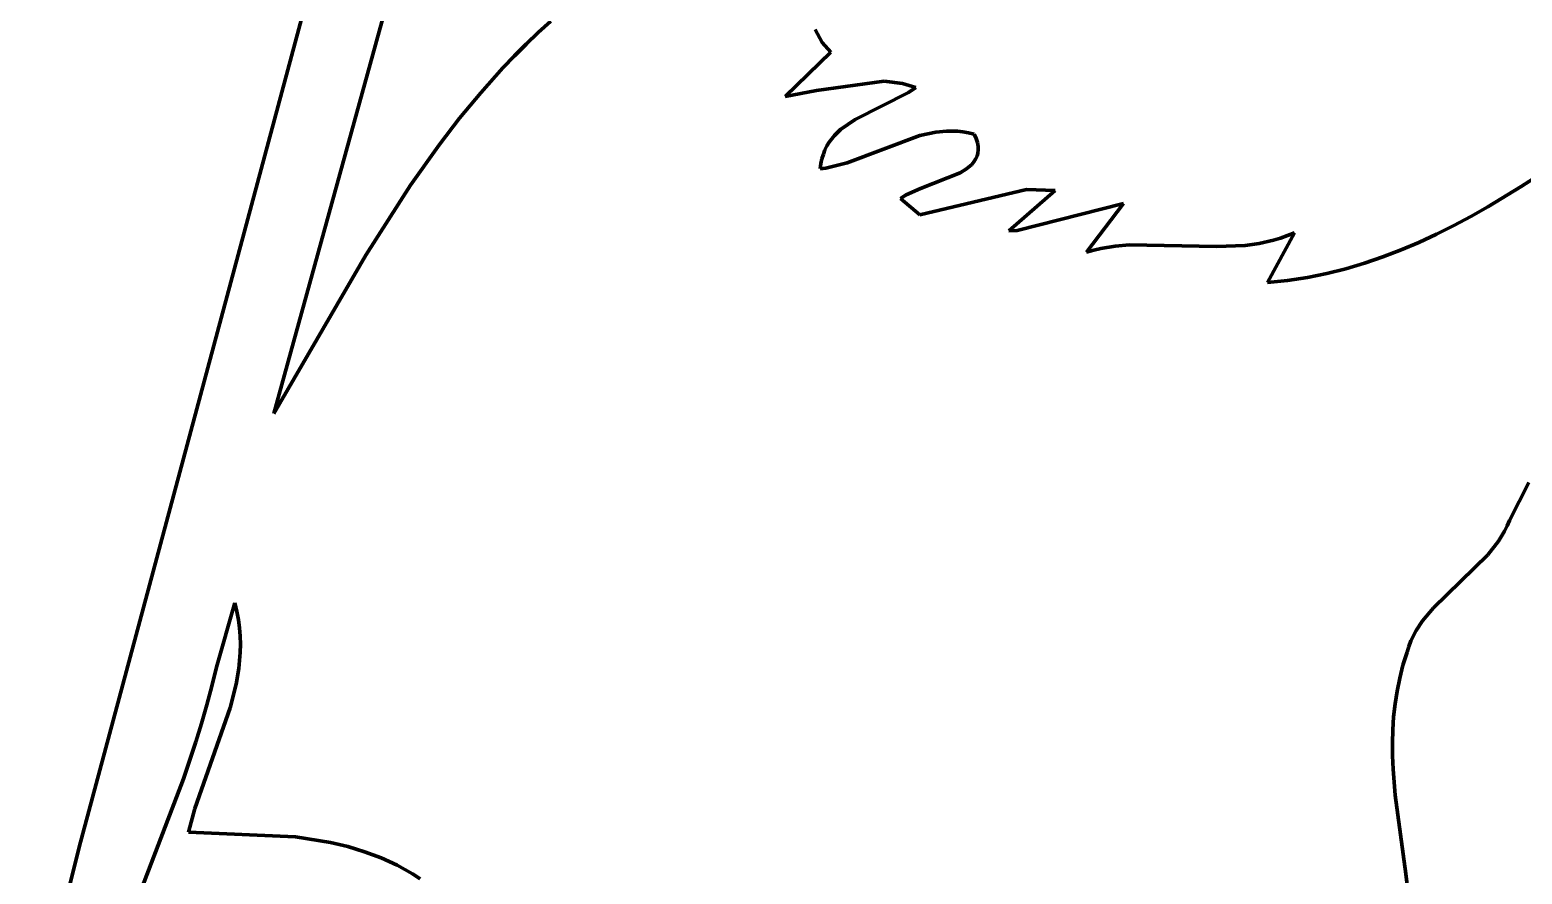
# Model space of a CAD drawing. Header units: millimetres. Extents: x 0 to 8.4, y 0 to 11.8.
# Drawn here: x 3.044 to 4.356, y 9.068 to 9.81 of the extents above; entities that cross this region are included whole.
import ezdxf

# ---------------------------------------------------------------- set-up
doc = ezdxf.new("R2010")
doc.units = ezdxf.units.MM
doc.layers.add('color#010101ff', color=7, linetype='CONTINUOUS', lineweight=100)
doc.layers.add('color#ffffffff', color=7, linetype='CONTINUOUS', lineweight=100)

msp = doc.modelspace()

# ---------------------------------------------------------------- linework, layer by layer
at = {"layer": 'color#010101ff'}
for p, q in [((3.3896, 9.9484), (3.2585, 9.4728)), ((3.0873, 9.0915), (3.3096, 9.92)), ((3.491, 9.8075), (3.5019, 9.8175)), ((3.4804, 9.7974), (3.491, 9.8075)), ((3.7343, 9.8103), (3.7405, 9.7989)), ((3.47, 9.787), (3.4804, 9.7974)), ((3.7481, 9.7902), (3.7081, 9.7512)), ((3.7405, 9.7989), (3.7481, 9.7902)), ((3.4404, 9.7546), (3.4599, 9.7764)), ((3.4599, 9.7764), (3.47, 9.787)), ((3.7356, 9.7566), (3.7952, 9.7648)), ((3.7952, 9.7648), (3.8111, 9.7628)), ((3.8111, 9.7628), (3.8229, 9.7593)), ((3.4218, 9.7322), (3.4404, 9.7546)), ((3.7081, 9.7512), (3.7356, 9.7566)), ((3.8165, 9.7548), (3.7696, 9.731)), ((3.8229, 9.7593), (3.8165, 9.7548)), ((3.4041, 9.7091), (3.4218, 9.7322)), ((3.7568, 9.7223), (3.7514, 9.7171)), ((3.7696, 9.731), (3.7568, 9.7223)), ((3.7468, 9.7111), (3.7448, 9.7079)), ((3.7514, 9.7171), (3.7468, 9.7111)), ((3.7625, 9.693), (3.8264, 9.7171)), ((3.8264, 9.7171), (3.8404, 9.7201)), ((3.8404, 9.7201), (3.8498, 9.721)), ((3.8498, 9.721), (3.8595, 9.7208)), ((3.8595, 9.7208), (3.8643, 9.7203)), ((3.8643, 9.7203), (3.8693, 9.7194)), ((3.8693, 9.7194), (3.8742, 9.7182)), ((3.8742, 9.7182), (3.8759, 9.7144)), ((3.8759, 9.7144), (3.877, 9.7108)), ((3.877, 9.7108), (3.8776, 9.7075)), ((3.3787, 9.6734), (3.4041, 9.7091)), ((3.7404, 9.6966), (3.7395, 9.6923)), ((3.7416, 9.7006), (3.7404, 9.6966)), ((3.743, 9.7044), (3.7416, 9.7006)), ((3.7448, 9.7079), (3.743, 9.7044)), ((3.8755, 9.6963), (3.874, 9.6939)), ((3.8767, 9.6988), (3.8755, 9.6963)), ((3.8774, 9.7015), (3.8767, 9.6988)), ((3.8778, 9.7044), (3.8774, 9.7015)), ((3.8776, 9.7075), (3.8778, 9.7044)), ((3.7395, 9.6923), (3.7389, 9.6877)), ((3.7389, 9.6877), (3.7437, 9.6884)), ((3.7437, 9.6884), (3.7625, 9.693)), ((3.8619, 9.6843), (3.8271, 9.6705)), ((3.8675, 9.6878), (3.8619, 9.6843)), ((3.8721, 9.6917), (3.8675, 9.6878)), ((3.874, 9.6939), (3.8721, 9.6917)), ((4.3552, 9.6722), (4.3843, 9.6909)), ((3.3392, 9.6119), (3.3787, 9.6734)), ((3.8271, 9.6705), (3.8144, 9.6648)), ((4.3258, 9.6544), (4.3552, 9.6722)), ((3.8144, 9.6648), (3.8093, 9.6616)), ((3.8093, 9.6616), (3.8265, 9.6474)), ((3.8265, 9.6474), (3.9202, 9.6697)), ((3.9455, 9.6686), (3.9048, 9.6333)), ((3.912, 9.6335), (4.0055, 9.6574)), ((3.9202, 9.6697), (3.9455, 9.6686)), ((4.0055, 9.6574), (3.9731, 9.6144)), ((4.2958, 9.6379), (4.3109, 9.6459)), ((4.3109, 9.6459), (4.3258, 9.6544)), ((3.9048, 9.6333), (3.912, 9.6335)), ((4.1557, 9.6315), (4.1321, 9.5879)), ((4.1496, 9.629), (4.1557, 9.6315)), ((4.2806, 9.6302), (4.2958, 9.6379)), ((3.9793, 9.6162), (3.9856, 9.6177)), ((3.9856, 9.6177), (3.9982, 9.6198)), ((3.9982, 9.6198), (4.0108, 9.6209)), ((4.0108, 9.6209), (4.0872, 9.6194)), ((4.0872, 9.6194), (4.1124, 9.6204)), ((4.1124, 9.6204), (4.1249, 9.6222)), ((4.1249, 9.6222), (4.1373, 9.6249)), ((4.1373, 9.6249), (4.1435, 9.6268)), ((4.1435, 9.6268), (4.1496, 9.629)), ((4.2495, 9.6164), (4.2651, 9.623)), ((4.2651, 9.623), (4.2806, 9.6302)), ((3.2585, 9.4728), (3.3392, 9.6119)), ((3.9731, 9.6144), (3.9793, 9.6162)), ((4.201, 9.5999), (4.2174, 9.6047)), ((4.2174, 9.6047), (4.2336, 9.6103)), ((4.2336, 9.6103), (4.2495, 9.6164)), ((4.1498, 9.5897), (4.1672, 9.5923)), ((4.1672, 9.5923), (4.1842, 9.5957)), ((4.1842, 9.5957), (4.201, 9.5999)), ((4.1321, 9.5879), (4.1498, 9.5897)), ((4.3619, 9.412), (4.3449, 9.3787)), ((4.3406, 9.3692), (4.3353, 9.3604)), ((4.3429, 9.3738), (4.3406, 9.3692)), ((4.3449, 9.3787), (4.3429, 9.3738)), ((4.3353, 9.3604), (4.3259, 9.3484)), ((4.3259, 9.3484), (4.278, 9.3019)), ((3.2243, 9.3061), (3.2079, 9.2496)), ((3.226, 9.2987), (3.2243, 9.3061)), ((3.2274, 9.2914), (3.226, 9.2987)), ((3.2283, 9.2842), (3.2274, 9.2914)), ((4.2683, 9.2903), (4.2628, 9.2818)), ((4.278, 9.3019), (4.2683, 9.2903)), ((3.2289, 9.2769), (3.2283, 9.2842)), ((3.2291, 9.2698), (3.2289, 9.2769)), ((4.2628, 9.2818), (4.2582, 9.2727)), ((3.2289, 9.2627), (3.2291, 9.2698)), ((4.2564, 9.2679), (4.2548, 9.2628)), ((4.2582, 9.2727), (4.2564, 9.2679)), ((3.2277, 9.2486), (3.2289, 9.2627)), ((4.2512, 9.2515), (4.2483, 9.2401)), ((4.2548, 9.2628), (4.2512, 9.2515)), ((3.2079, 9.2496), (3.2039, 9.233)), ((3.2253, 9.2346), (3.2277, 9.2486)), ((4.2483, 9.2401), (4.246, 9.2287)), ((3.2039, 9.233), (3.1996, 9.2166)), ((3.2201, 9.2139), (3.2253, 9.2346)), ((4.246, 9.2287), (4.2442, 9.2173)), ((3.189, 9.1253), (3.2201, 9.2139)), ((3.1996, 9.2166), (3.1949, 9.2002)), ((4.2442, 9.2173), (4.243, 9.2059)), ((3.1949, 9.2002), (3.1899, 9.1839)), ((4.243, 9.2059), (4.2423, 9.1945)), ((4.2423, 9.1945), (4.242, 9.1831)), ((3.1899, 9.1839), (3.179, 9.1516)), ((4.242, 9.1831), (4.2421, 9.1716)), ((4.2421, 9.1716), (4.2426, 9.1601)), ((4.2426, 9.1601), (4.2444, 9.1372)), ((3.179, 9.1516), (3.1179, 8.992)), ((4.2444, 9.1372), (4.2538, 9.0681)), ((3.1834, 9.1046), (3.189, 9.1253)), ((3.2774, 9.1005), (3.1834, 9.1046)), ((3.3082, 9.0955), (3.2774, 9.1005)), ((3.3234, 9.0919), (3.3082, 9.0955)), ((3.0439, 8.9181), (3.0873, 9.0915)), ((3.3382, 9.0874), (3.3234, 9.0919)), ((3.3527, 9.082), (3.3382, 9.0874)), ((3.3668, 9.0755), (3.3527, 9.082)), ((3.3737, 9.0718), (3.3668, 9.0755)), ((3.3805, 9.0679), (3.3737, 9.0718)), ((3.3871, 9.0636), (3.3805, 9.0679)), ((4.2538, 9.0681), (4.261, 9.0103))]:
    msp.add_line(p, q, dxfattribs=at)
at = {"layer": 'color#ffffffff'}
for p, q in [((3.2585, 9.4728), (3.3896, 9.9484)), ((3.3096, 9.92), (3.0873, 9.0915)), ((3.5019, 9.8175), (3.491, 9.8075)), ((3.491, 9.8075), (3.4804, 9.7974)), ((3.7405, 9.7989), (3.7343, 9.8103)), ((3.4804, 9.7974), (3.47, 9.787)), ((3.7081, 9.7512), (3.7481, 9.7902)), ((3.7481, 9.7902), (3.7405, 9.7989)), ((3.4599, 9.7764), (3.4404, 9.7546)), ((3.47, 9.787), (3.4599, 9.7764)), ((3.7952, 9.7648), (3.7356, 9.7566)), ((3.8111, 9.7628), (3.7952, 9.7648)), ((3.8229, 9.7593), (3.8111, 9.7628)), ((3.4404, 9.7546), (3.4218, 9.7322)), ((3.7356, 9.7566), (3.7081, 9.7512)), ((3.7696, 9.731), (3.8165, 9.7548)), ((3.8165, 9.7548), (3.8229, 9.7593)), ((3.4218, 9.7322), (3.4041, 9.7091)), ((3.7514, 9.7171), (3.7568, 9.7223)), ((3.7568, 9.7223), (3.7696, 9.731)), ((3.7448, 9.7079), (3.7468, 9.7111)), ((3.7468, 9.7111), (3.7514, 9.7171)), ((3.8264, 9.7171), (3.7625, 9.693)), ((3.8404, 9.7201), (3.8264, 9.7171)), ((3.8498, 9.721), (3.8404, 9.7201)), ((3.8595, 9.7208), (3.8498, 9.721)), ((3.8643, 9.7203), (3.8595, 9.7208)), ((3.8693, 9.7194), (3.8643, 9.7203)), ((3.8742, 9.7182), (3.8693, 9.7194)), ((3.8759, 9.7144), (3.8742, 9.7182)), ((3.877, 9.7108), (3.8759, 9.7144)), ((3.8776, 9.7075), (3.877, 9.7108)), ((3.4041, 9.7091), (3.3787, 9.6734)), ((3.7395, 9.6923), (3.7404, 9.6966)), ((3.7404, 9.6966), (3.7416, 9.7006)), ((3.7416, 9.7006), (3.743, 9.7044)), ((3.743, 9.7044), (3.7448, 9.7079)), ((3.874, 9.6939), (3.8755, 9.6963)), ((3.8755, 9.6963), (3.8767, 9.6988)), ((3.8767, 9.6988), (3.8774, 9.7015)), ((3.8774, 9.7015), (3.8778, 9.7044)), ((3.8778, 9.7044), (3.8776, 9.7075)), ((3.7389, 9.6877), (3.7395, 9.6923)), ((3.7437, 9.6884), (3.7389, 9.6877)), ((3.7625, 9.693), (3.7437, 9.6884)), ((3.8271, 9.6705), (3.8619, 9.6843)), ((3.8619, 9.6843), (3.8675, 9.6878)), ((3.8675, 9.6878), (3.8721, 9.6917)), ((3.8721, 9.6917), (3.874, 9.6939)), ((4.3843, 9.6909), (4.3552, 9.6722)), ((3.3787, 9.6734), (3.3392, 9.6119)), ((3.8144, 9.6648), (3.8271, 9.6705)), ((4.3552, 9.6722), (4.3258, 9.6544)), ((3.8093, 9.6616), (3.8144, 9.6648)), ((3.8265, 9.6474), (3.8093, 9.6616)), ((3.9202, 9.6697), (3.8265, 9.6474)), ((3.9048, 9.6333), (3.9455, 9.6686)), ((4.0055, 9.6574), (3.912, 9.6335)), ((3.9455, 9.6686), (3.9202, 9.6697)), ((3.9731, 9.6144), (4.0055, 9.6574)), ((4.3109, 9.6459), (4.2958, 9.6379)), ((4.3258, 9.6544), (4.3109, 9.6459)), ((3.912, 9.6335), (3.9048, 9.6333)), ((4.1321, 9.5879), (4.1557, 9.6315)), ((4.1557, 9.6315), (4.1496, 9.629)), ((4.2958, 9.6379), (4.2806, 9.6302)), ((3.9856, 9.6177), (3.9793, 9.6162)), ((3.9982, 9.6198), (3.9856, 9.6177)), ((4.0108, 9.6209), (3.9982, 9.6198)), ((4.0872, 9.6194), (4.0108, 9.6209)), ((4.1124, 9.6204), (4.0872, 9.6194)), ((4.1249, 9.6222), (4.1124, 9.6204)), ((4.1373, 9.6249), (4.1249, 9.6222)), ((4.1435, 9.6268), (4.1373, 9.6249)), ((4.1496, 9.629), (4.1435, 9.6268)), ((4.2651, 9.623), (4.2495, 9.6164)), ((4.2806, 9.6302), (4.2651, 9.623)), ((3.3392, 9.6119), (3.2585, 9.4728)), ((3.9793, 9.6162), (3.9731, 9.6144)), ((4.2174, 9.6047), (4.201, 9.5999)), ((4.2336, 9.6103), (4.2174, 9.6047)), ((4.2495, 9.6164), (4.2336, 9.6103)), ((4.1672, 9.5923), (4.1498, 9.5897)), ((4.1842, 9.5957), (4.1672, 9.5923)), ((4.201, 9.5999), (4.1842, 9.5957)), ((4.1498, 9.5897), (4.1321, 9.5879)), ((4.3449, 9.3787), (4.3619, 9.412)), ((4.3353, 9.3604), (4.3406, 9.3692)), ((4.3406, 9.3692), (4.3429, 9.3738)), ((4.3429, 9.3738), (4.3449, 9.3787)), ((4.3259, 9.3484), (4.3353, 9.3604)), ((4.278, 9.3019), (4.3259, 9.3484)), ((3.2079, 9.2496), (3.2243, 9.3061)), ((3.2243, 9.3061), (3.226, 9.2987)), ((3.226, 9.2987), (3.2274, 9.2914)), ((3.2274, 9.2914), (3.2283, 9.2842)), ((4.2628, 9.2818), (4.2683, 9.2903)), ((4.2683, 9.2903), (4.278, 9.3019)), ((3.2283, 9.2842), (3.2289, 9.2769)), ((3.2289, 9.2769), (3.2291, 9.2698)), ((4.2582, 9.2727), (4.2628, 9.2818)), ((3.2291, 9.2698), (3.2289, 9.2627)), ((4.2548, 9.2628), (4.2564, 9.2679)), ((4.2564, 9.2679), (4.2582, 9.2727)), ((3.2289, 9.2627), (3.2277, 9.2486)), ((4.2483, 9.2401), (4.2512, 9.2515)), ((4.2512, 9.2515), (4.2548, 9.2628)), ((3.2039, 9.233), (3.2079, 9.2496)), ((3.2277, 9.2486), (3.2253, 9.2346)), ((4.246, 9.2287), (4.2483, 9.2401)), ((3.1996, 9.2166), (3.2039, 9.233)), ((3.2253, 9.2346), (3.2201, 9.2139)), ((4.2442, 9.2173), (4.246, 9.2287)), ((3.2201, 9.2139), (3.189, 9.1253)), ((3.1949, 9.2002), (3.1996, 9.2166)), ((4.243, 9.2059), (4.2442, 9.2173)), ((3.1899, 9.1839), (3.1949, 9.2002)), ((4.2423, 9.1945), (4.243, 9.2059)), ((4.242, 9.1831), (4.2423, 9.1945)), ((3.179, 9.1516), (3.1899, 9.1839)), ((4.2421, 9.1716), (4.242, 9.1831)), ((4.2426, 9.1601), (4.2421, 9.1716)), ((4.2444, 9.1372), (4.2426, 9.1601)), ((3.1179, 8.992), (3.179, 9.1516)), ((4.2538, 9.0681), (4.2444, 9.1372)), ((3.189, 9.1253), (3.1834, 9.1046)), ((3.1834, 9.1046), (3.2774, 9.1005)), ((3.2774, 9.1005), (3.3082, 9.0955)), ((3.3082, 9.0955), (3.3234, 9.0919)), ((3.0873, 9.0915), (3.0439, 8.9181)), ((3.3234, 9.0919), (3.3382, 9.0874)), ((3.3382, 9.0874), (3.3527, 9.082)), ((3.3527, 9.082), (3.3668, 9.0755)), ((3.3668, 9.0755), (3.3737, 9.0718)), ((3.3737, 9.0718), (3.3805, 9.0679)), ((3.3805, 9.0679), (3.3871, 9.0636)), ((4.261, 9.0103), (4.2538, 9.0681))]:
    msp.add_line(p, q, dxfattribs=at)

doc.saveas('drawing.dxf')
